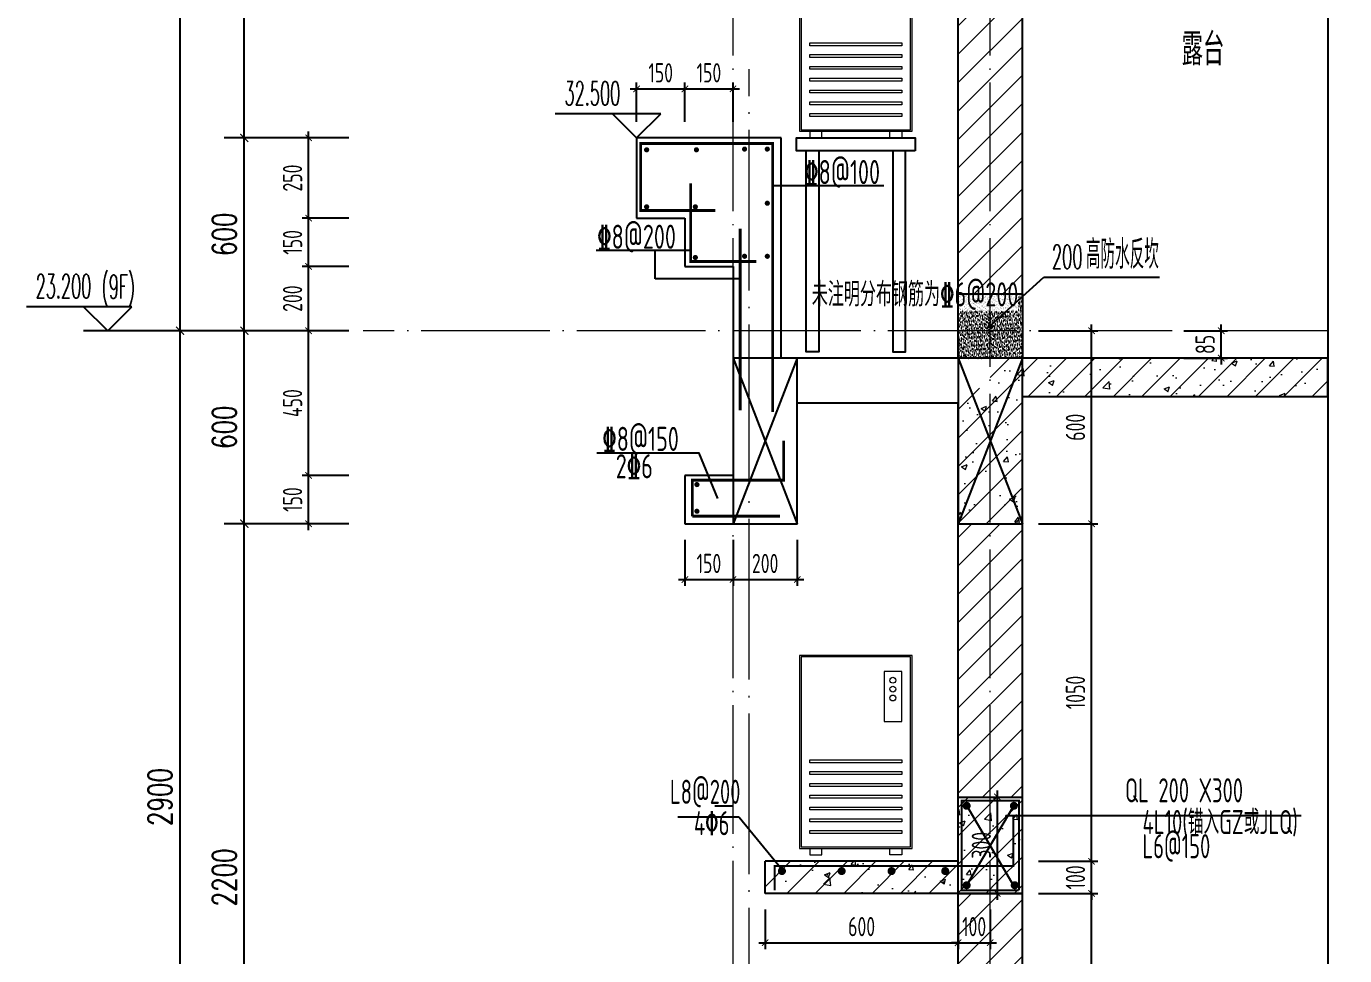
# Model space of a CAD drawing. Extents: x -1058961 to 23600, y -449123 to 2751847.
# Drawn here: x -74430 to -70329, y -20346 to -17456 of the extents above; entities that cross this region are included whole.
import ezdxf
from ezdxf.enums import TextEntityAlignment as Align

# ---------------------------------------------------------------- set-up
doc = ezdxf.new("R2010")
doc.units = 0
doc.header["$LTSCALE"] = 1000
doc.linetypes.add('DOTE', pattern=[2.42, 2, -0.2, 0.02, -0.2])
doc.linetypes.add('H3普通虚线', pattern=[4.2, 3, -1.2])
doc.layers.get('0').update_dxf_attribs({"linetype": 'CONTINUOUS'})
doc.layers.get('DEFPOINTS').update_dxf_attribs({"linetype": 'CONTINUOUS'})
for name, color, linetype in [('DIM', 2, 'CONTINUOUS'), ('DIM_ELEV', 3, 'CONTINUOUS'), ('DIM_IDEN', 67, 'CONTINUOUS'), ('DIM_SYMB', 3, 'CONTINUOUS'), ('PUB_DIM', 3, 'CONTINUOUS'), ('PUB_TEXT', 2, 'CONTINUOUS'), ('REIN', 6, 'CONTINUOUS'), ('REIND', 1, 'CONTINUOUS'), ('REINL', 1, 'CONTINUOUS'), ('S-BEAM-LINE2', 4, 'H3普通虚线'), ('S-大样-砼线', 7, 'CONTINUOUS'), ('S-引出线', 40, 'CONTINUOUS'), ('TEXT', 2, 'CONTINUOUS'), ('WALL', 5, 'CONTINUOUS'), ('空调外机', 8, 'CONTINUOUS'), ('立面-看线', 251, 'CONTINUOUS')]:
    doc.layers.add(name, color=color, linetype=linetype)
for name, color, linetype, lineweight in [('DOTE', 19, 'DOTE', 9), ('PUB_HATCH', 8, 'CONTINUOUS', 9), ('平面-空调室外机', 143, 'CONTINUOUS', 9)]:
    doc.layers.add(name, color=color, linetype=linetype, lineweight=lineweight)
doc.styles.add('_TCH_DIM', font='SIMPLEX.shx', dxfattribs={"width": 0.7, "bigfont": 'GBCBIG.shx'})
doc.styles.add('_TCH_DIM_T3', font='SIMPLEX', dxfattribs={"width": 0.705882, "bigfont": 'GBCBIG'})
doc.styles.add('DIM_FONT_T3', font='SIMPLEX', dxfattribs={"width": 0.705882, "bigfont": 'GBCBIG'})
doc.styles.add('TSSD_DIMENSION', font='Tssdeng.shx', dxfattribs={"width": 0.7, "bigfont": 'tssdchn.shx'})
doc.styles.add('TSSD_Label', font='Tssdeng.shx', dxfattribs={"width": 0.7, "bigfont": 'hztxt.shx'})
doc.styles.add('TSSD_REIN', font='tssdeng.shx', dxfattribs={"width": 0.7, "height": 300, "bigfont": 'tssdchn.shx'})
doc.dimstyles.new('_TCH_ARCH&&25', dxfattribs={"dimtxt": 74.375, "dimasz": 25, "dimexe": 62.5, "dimexo": 75, "dimgap": 25, "dimtad": 1, "dimdec": 0, "dimzin": 0, "dimdsep": 46, "dimtxsty": '_TCH_DIM_T3', "dimblk": 'ARCHTICK', "dimcen": 0.09, "dimclrt": 7, "dimazin": 0, "dimtfac": 1, "dimtdec": 0, "dimtix": 1, "dimtmove": 2, "dimatfit": 3, "dimldrblk": 'ARCHTICK', "dimfxl": 0, "dimtolj": 1, "dimtzin": 0, "dimarcsym": 0})
doc.dimstyles.new('TSSD_20_20', dxfattribs={"dimtxt": 60, "dimasz": 20, "dimexe": 20, "dimexo": 50, "dimgap": 20, "dimtad": 1, "dimdec": 0, "dimzin": 0, "dimdsep": 46, "dimtxsty": 'TSSD_DIMENSION', "dimblk": 'ARCHTICK', "dimblk1": 'ARCHTICK', "dimblk2": 'ARCHTICK', "dimcen": 0, "dimdle": 20, "dimclrt": 7, "dimadec": 0, "dimazin": 0, "dimtfac": 1, "dimtdec": 0, "dimtix": 1, "dimtmove": 2, "dimatfit": 3, "dimfxl": 0, "dimtolj": 1, "dimtzin": 0, "dimarcsym": 0})
pattern_1 = [(45, (-668291.086, 135539.91), (-44.194174, 44.194174), []), (50, (-668291.09, 135539.91), (179.315046, -15.688034), [18.75, -206.25]), (355, (-668291.09, 135539.91), (-34.687833, 188.048033), [15, -165]), (100.4514, (-668276.14, 135538.6), (144.627345, 172.359886), [15.93505, -175.28553]), (46.1842, (-668291.09, 135589.9), (266.81026, -41.37975), [28.125, -309.375]), (96.6356, (-668268.85, 135586.46), (233.66568, 243.52947), [23.90257, -262.92825]), (351.1842, (-668291.1, 135589.9), (233.66549, 243.52965), [22.5, -247.5]), (21, (-668266.09, 135577.41), (149.226763, -100.654723), [18.75, -206.25]), (326, (-668266.09, 135577.41), (60.828833, 181.28751), [15, -165]), (71.4514, (-668253.65, 135569.02), (210.055657, 80.632624), [15.93505, -175.28553]), (37.5, (-668291.086, 135539.91), (3.039964, 83.2234635), [0, -163, 0, -167.5, 0, -165.625]), (7.5, (-668291.09, 135539.91), (65.767384, 98.602928), [0, -95.5, 0, -159.25, 0, -63.125]), (327.5, (-668346.836, 135539.91), (133.455609, -5.638718), [0, -62.5, 0, -195, 0, -258.75]), (317.5, (-668371.84, 135539.91), (145.796542, 25.026246), [0, -81.25, 0, -129.5, 0, -183.75])]
pattern_2 = [(45, (-668291.086, 135584.79), (-44.1941915, 44.1941915), [])]

# ---------------------------------------------------------------- blocks, each defined once
blk = doc.blocks.new('kongtiao')
for p, q in [((-338.7, 49), (-338.7, -550.8)), ((11, 49), (-338.7, 49)), ((-334.1, 44.4), (-334.1, -546.2)), ((6.4, 44.4), (-334.1, 44.4)), ((6.4, -546.2), (6.4, 44.4)), ((11, -550.8), (11, 49)), ((-76.2, -0.5), (-76.2, -156.5)), ((-21.1, -0.5), (-76.2, -0.5)), ((-21.1, -156.5), (-21.1, -0.5)), ((-76.2, -156.5), (-21.1, -156.5)), ((-338.7, -550.8), (11, -550.8)), ((-334.1, -546.2), (6.4, -546.2)), ((-306.6, -550.8), (-306.6, -571.2)), ((-306.6, -571.2), (-269.8, -571.2)), ((-269.8, -571.2), (-269.8, -550.8)), ((-57.9, -571.2), (-57.9, -550.8)), ((-21.1, -571.2), (-57.9, -571.2)), ((-21.1, -550.8), (-21.1, -571.2))]:
    blk.add_line(p, q)
for points in [[(-306.6, -275.4), (-21.1, -275.4), (-21.1, -284.6), (-306.6, -284.6)], [(-306.6, -312.1), (-21.1, -312.1), (-21.1, -321.3), (-306.6, -321.3)], [(-306.6, -348.8), (-21.1, -348.8), (-21.1, -358), (-306.6, -358)], [(-306.6, -385.6), (-21.1, -385.6), (-21.1, -394.7), (-306.6, -394.7)], [(-306.6, -422.3), (-21.1, -422.3), (-21.1, -431.5), (-306.6, -431.5)], [(-306.6, -459), (-21.1, -459), (-21.1, -468.2), (-306.6, -468.2)], [(-306.6, -495.7), (-21.1, -495.7), (-21.1, -504.9), (-306.6, -504.9)]]:
    blk.add_lwpolyline(points, close=True)
for centre in [(-48.7, -28), (-48.7, -55.6), (-48.7, -83.1)]:
    blk.add_circle(centre, 9.18)
blk = doc.blocks.new('_ArchTick')
at = {"color": 0, "linetype": 'ByBlock', "const_width": 0.15}
blk.add_lwpolyline([(-0.5, -0.5), (0.5, 0.5)], dxfattribs=at)
blk = doc.blocks.new('*D2201')
at = {"layer": 'DEFPOINTS', "color": 0}
for p in [(-72381.9, -17650.8), (-72531.9, -17803.1), (-72381.9, -17803.1)]:
    blk.add_point(p, dxfattribs=at)
at = {"layer": 'DIM', "color": 0, "lineweight": -2}
for p, q in [((-72531.9, -17753.1), (-72531.9, -17630.8)), ((-72381.9, -17753.1), (-72381.9, -17630.8)), ((-72551.9, -17650.8), (-72361.9, -17650.8))]:
    blk.add_line(p, q, dxfattribs=at)
at = {"layer": 'DIM', "color": 0, "lineweight": -2, "xscale": 20, "yscale": 20, "zscale": 20, "rotation": 180}
blk.add_blockref('_ArchTick', (-72531.9, -17650.8), dxfattribs=at)
at = {"layer": 'DIM', "color": 0, "lineweight": -2, "xscale": 20, "yscale": 20, "zscale": 20}
blk.add_blockref('_ArchTick', (-72381.9, -17650.8), dxfattribs=at)
at = {"layer": 'DIM', "color": 7, "insert": (-72456.9, -17600.8), "char_height": 60, "attachment_point": 5, "style": 'TSSD_DIMENSION'}
blk.add_mtext('\\A1;150', dxfattribs=at)
blk = doc.blocks.new('*D2202')
at = {"layer": 'DEFPOINTS', "color": 0}
for p in [(-72231.9, -17650.8), (-72381.9, -17803.1), (-72231.9, -17803.1)]:
    blk.add_point(p, dxfattribs=at)
at = {"layer": 'DIM', "color": 0, "lineweight": -2}
for p, q in [((-72381.9, -17753.1), (-72381.9, -17630.8)), ((-72231.9, -17753.1), (-72231.9, -17630.8)), ((-72401.9, -17650.8), (-72211.9, -17650.8))]:
    blk.add_line(p, q, dxfattribs=at)
at = {"layer": 'DIM', "color": 0, "lineweight": -2, "xscale": 20, "yscale": 20, "zscale": 20, "rotation": 180}
blk.add_blockref('_ArchTick', (-72381.9, -17650.8), dxfattribs=at)
at = {"layer": 'DIM', "color": 0, "lineweight": -2, "xscale": 20, "yscale": 20, "zscale": 20}
blk.add_blockref('_ArchTick', (-72231.9, -17650.8), dxfattribs=at)
at = {"layer": 'DIM', "color": 7, "insert": (-72306.9, -17600.8), "char_height": 60, "attachment_point": 5, "style": 'TSSD_DIMENSION'}
blk.add_mtext('\\A1;150', dxfattribs=at)
blk = doc.blocks.new('*D2207')
at = {"layer": 'DEFPOINTS', "color": 0}
for p in [(-70879.2, -18403.1), (-70713.3, -18403.1), (-70879.2, -18488.1)]:
    blk.add_point(p, dxfattribs=at)
at = {"layer": 'DIM', "color": 0, "lineweight": -2}
for p, q in [((-70829.2, -18403.1), (-70693.3, -18403.1)), ((-70713.3, -18403.1), (-70713.3, -18383.1)), ((-70713.3, -18488.1), (-70713.3, -18403.1)), ((-70829.2, -18488.1), (-70693.3, -18488.1)), ((-70713.3, -18488.1), (-70713.3, -18508.1))]:
    blk.add_line(p, q, dxfattribs=at)
at = {"layer": 'DIM', "color": 0, "lineweight": -2, "xscale": 20, "yscale": 20, "zscale": 20}
for p, rotation in [((-70713.3, -18403.1), 270), ((-70713.3, -18488.1), 90)]:
    blk.add_blockref('_ArchTick', p, dxfattribs=dict(at, rotation=rotation))
at = {"layer": 'DIM', "color": 7, "insert": (-70763.3, -18445.6), "char_height": 60, "attachment_point": 5, "rotation": 90, "style": 'TSSD_DIMENSION'}
blk.add_mtext('\\A1;85', dxfattribs=at)
blk = doc.blocks.new('*D1789')
at = {"layer": 'DEFPOINTS', "color": 0}
for p in [(-71531.9, -19853.1), (-71409.6, -19853.1), (-71531.9, -20153.1)]:
    blk.add_point(p, dxfattribs=at)
at = {"layer": 'DIM', "color": 0, "lineweight": -2}
for p, q in [((-71409.6, -20173.1), (-71409.6, -19833.1)), ((-71481.9, -19853.1), (-71389.6, -19853.1)), ((-71481.9, -20153.1), (-71389.6, -20153.1))]:
    blk.add_line(p, q, dxfattribs=at)
at = {"layer": 'DIM', "color": 0, "lineweight": -2, "xscale": 20, "yscale": 20, "zscale": 20}
for p, rotation in [((-71409.6, -19853.1), 90), ((-71409.6, -20153.1), 270)]:
    blk.add_blockref('_ArchTick', p, dxfattribs=dict(at, rotation=rotation))
at = {"layer": 'DIM', "color": 7, "insert": (-71459.6, -20003.1), "char_height": 60, "attachment_point": 5, "rotation": 90, "style": 'TSSD_DIMENSION'}
blk.add_mtext('\\A1;300', dxfattribs=at)
blk = doc.blocks.new('*D1790')
at = {"layer": 'DEFPOINTS', "color": 0}
for p in [(-72131.9, -20153.1), (-71531.9, -20153.1), (-71531.9, -20306.2)]:
    blk.add_point(p, dxfattribs=at)
at = {"layer": 'DIM', "color": 0, "lineweight": -2}
for p, q in [((-72131.9, -20203.1), (-72131.9, -20326.2)), ((-71531.9, -20203.1), (-71531.9, -20326.2)), ((-72151.9, -20306.2), (-71511.9, -20306.2))]:
    blk.add_line(p, q, dxfattribs=at)
at = {"layer": 'DIM', "color": 0, "lineweight": -2, "xscale": 20, "yscale": 20, "zscale": 20, "rotation": 180}
blk.add_blockref('_ArchTick', (-72131.9, -20306.2), dxfattribs=at)
at = {"layer": 'DIM', "color": 0, "lineweight": -2, "xscale": 20, "yscale": 20, "zscale": 20}
blk.add_blockref('_ArchTick', (-71531.9, -20306.2), dxfattribs=at)
at = {"layer": 'DIM', "color": 7, "insert": (-71831.9, -20256.2), "char_height": 60, "attachment_point": 5, "style": 'TSSD_DIMENSION'}
blk.add_mtext('\\A1;600', dxfattribs=at)
blk = doc.blocks.new('*D1791')
at = {"layer": 'DEFPOINTS', "color": 0}
for p in [(-71531.9, -20153.1), (-71431.9, -20153.1), (-71431.9, -20306.2)]:
    blk.add_point(p, dxfattribs=at)
at = {"layer": 'DIM', "color": 0, "lineweight": -2}
for p, q in [((-71531.9, -20203.1), (-71531.9, -20326.2)), ((-71431.9, -20203.1), (-71431.9, -20326.2)), ((-71531.9, -20306.2), (-71551.9, -20306.2)), ((-71531.9, -20306.2), (-71431.9, -20306.2)), ((-71431.9, -20306.2), (-71411.9, -20306.2))]:
    blk.add_line(p, q, dxfattribs=at)
at = {"layer": 'DIM', "color": 0, "lineweight": -2, "xscale": 20, "yscale": 20, "zscale": 20}
blk.add_blockref('_ArchTick', (-71531.9, -20306.2), dxfattribs=at)
at = {"layer": 'DIM', "color": 0, "lineweight": -2, "xscale": 20, "yscale": 20, "zscale": 20, "rotation": 180}
blk.add_blockref('_ArchTick', (-71431.9, -20306.2), dxfattribs=at)
at = {"layer": 'DIM', "color": 7, "insert": (-71481.9, -20256.2), "char_height": 60, "attachment_point": 5, "style": 'TSSD_DIMENSION'}
blk.add_mtext('\\A1;100', dxfattribs=at)
blk = doc.blocks.new('*D1792')
at = {"layer": 'DEFPOINTS', "color": 0}
for p in [(-71331.9, -18403.1), (-71116.7, -18403.1), (-71331.9, -19003.1)]:
    blk.add_point(p, dxfattribs=at)
at = {"layer": 'DIM', "color": 0, "lineweight": -2}
for p, q in [((-71281.9, -18403.1), (-71096.7, -18403.1)), ((-71116.7, -19023.1), (-71116.7, -18383.1)), ((-71281.9, -19003.1), (-71096.7, -19003.1))]:
    blk.add_line(p, q, dxfattribs=at)
at = {"layer": 'DIM', "color": 0, "lineweight": -2, "xscale": 20, "yscale": 20, "zscale": 20}
for p, rotation in [((-71116.7, -18403.1), 90), ((-71116.7, -19003.1), 270)]:
    blk.add_blockref('_ArchTick', p, dxfattribs=dict(at, rotation=rotation))
at = {"layer": 'DIM', "color": 7, "insert": (-71166.7, -18703.1), "char_height": 60, "attachment_point": 5, "rotation": 90, "style": 'TSSD_DIMENSION'}
blk.add_mtext('\\A1;600', dxfattribs=at)
blk = doc.blocks.new('*D1793')
at = {"layer": 'DEFPOINTS', "color": 0}
for p in [(-71331.9, -19003.1), (-71116.7, -19003.1), (-71331.9, -20053.1)]:
    blk.add_point(p, dxfattribs=at)
at = {"layer": 'DIM', "color": 0, "lineweight": -2}
for p, q in [((-71116.7, -20073.1), (-71116.7, -18983.1)), ((-71281.9, -19003.1), (-71096.7, -19003.1)), ((-71281.9, -20053.1), (-71096.7, -20053.1))]:
    blk.add_line(p, q, dxfattribs=at)
at = {"layer": 'DIM', "color": 0, "lineweight": -2, "xscale": 20, "yscale": 20, "zscale": 20}
for p, rotation in [((-71116.7, -19003.1), 90), ((-71116.7, -20053.1), 270)]:
    blk.add_blockref('_ArchTick', p, dxfattribs=dict(at, rotation=rotation))
at = {"layer": 'DIM', "color": 7, "insert": (-71166.7, -19528.1), "char_height": 60, "attachment_point": 5, "rotation": 90, "style": 'TSSD_DIMENSION'}
blk.add_mtext('\\A1;1050', dxfattribs=at)
blk = doc.blocks.new('*D1794')
at = {"layer": 'DEFPOINTS', "color": 0}
for p in [(-71331.9, -20053.1), (-71116.7, -20053.1), (-71331.9, -20153.1)]:
    blk.add_point(p, dxfattribs=at)
at = {"layer": 'DIM', "color": 0, "lineweight": -2}
for p, q in [((-71116.7, -20053.1), (-71116.7, -20033.1)), ((-71281.9, -20053.1), (-71096.7, -20053.1)), ((-71116.7, -20153.1), (-71116.7, -20053.1)), ((-71281.9, -20153.1), (-71096.7, -20153.1)), ((-71116.7, -20153.1), (-71116.7, -20173.1))]:
    blk.add_line(p, q, dxfattribs=at)
at = {"layer": 'DIM', "color": 0, "lineweight": -2, "xscale": 20, "yscale": 20, "zscale": 20}
for p, rotation in [((-71116.7, -20053.1), 270), ((-71116.7, -20153.1), 90)]:
    blk.add_blockref('_ArchTick', p, dxfattribs=dict(at, rotation=rotation))
at = {"layer": 'DIM', "color": 7, "insert": (-71166.7, -20103.1), "char_height": 60, "attachment_point": 5, "rotation": 90, "style": 'TSSD_DIMENSION'}
blk.add_mtext('\\A1;100', dxfattribs=at)
blk = doc.blocks.new('*D1795')
at = {"layer": 'DEFPOINTS', "color": 0}
for p in [(-71331.9, -20153.1), (-71116.7, -20153.1), (-71331.9, -21203.1)]:
    blk.add_point(p, dxfattribs=at)
at = {"layer": 'DIM', "color": 0, "lineweight": -2}
for p, q in [((-71116.7, -21223.1), (-71116.7, -20133.1)), ((-71281.9, -20153.1), (-71096.7, -20153.1)), ((-71281.9, -21203.1), (-71096.7, -21203.1))]:
    blk.add_line(p, q, dxfattribs=at)
at = {"layer": 'DIM', "color": 0, "lineweight": -2, "xscale": 20, "yscale": 20, "zscale": 20}
for p, rotation in [((-71116.7, -20153.1), 90), ((-71116.7, -21203.1), 270)]:
    blk.add_blockref('_ArchTick', p, dxfattribs=dict(at, rotation=rotation))
at = {"layer": 'DIM', "color": 7, "insert": (-71166.7, -20678.1), "char_height": 60, "attachment_point": 5, "rotation": 90, "style": 'TSSD_DIMENSION'}
blk.add_mtext('\\A1;1050', dxfattribs=at)
blk = doc.blocks.new('*D1811')
at = {"layer": 'DEFPOINTS', "color": 0}
for p in [(-72381.9, -19003.1), (-72231.9, -19003.1), (-72231.9, -19176.8)]:
    blk.add_point(p, dxfattribs=at)
at = {"layer": 'DIM', "color": 0, "lineweight": -2}
for p, q in [((-72381.9, -19053.1), (-72381.9, -19196.8)), ((-72231.9, -19053.1), (-72231.9, -19196.8)), ((-72401.9, -19176.8), (-72211.9, -19176.8))]:
    blk.add_line(p, q, dxfattribs=at)
at = {"layer": 'DIM', "color": 0, "lineweight": -2, "xscale": 20, "yscale": 20, "zscale": 20, "rotation": 180}
blk.add_blockref('_ArchTick', (-72381.9, -19176.8), dxfattribs=at)
at = {"layer": 'DIM', "color": 0, "lineweight": -2, "xscale": 20, "yscale": 20, "zscale": 20}
blk.add_blockref('_ArchTick', (-72231.9, -19176.8), dxfattribs=at)
at = {"layer": 'DIM', "color": 7, "insert": (-72306.9, -19126.8), "char_height": 60, "attachment_point": 5, "style": 'TSSD_DIMENSION'}
blk.add_mtext('\\A1;150', dxfattribs=at)
blk = doc.blocks.new('*D1812')
at = {"layer": 'DEFPOINTS', "color": 0}
for p in [(-72231.9, -19003.1), (-72031.9, -19003.1), (-72031.9, -19176.8)]:
    blk.add_point(p, dxfattribs=at)
at = {"layer": 'DIM', "color": 0, "lineweight": -2}
for p, q in [((-72231.9, -19053.1), (-72231.9, -19196.8)), ((-72031.9, -19053.1), (-72031.9, -19196.8)), ((-72251.9, -19176.8), (-72011.9, -19176.8))]:
    blk.add_line(p, q, dxfattribs=at)
at = {"layer": 'DIM', "color": 0, "lineweight": -2, "xscale": 20, "yscale": 20, "zscale": 20, "rotation": 180}
blk.add_blockref('_ArchTick', (-72231.9, -19176.8), dxfattribs=at)
at = {"layer": 'DIM', "color": 0, "lineweight": -2, "xscale": 20, "yscale": 20, "zscale": 20}
blk.add_blockref('_ArchTick', (-72031.9, -19176.8), dxfattribs=at)
at = {"layer": 'DIM', "color": 7, "insert": (-72131.9, -19126.8), "char_height": 60, "attachment_point": 5, "style": 'TSSD_DIMENSION'}
blk.add_mtext('\\A1;200', dxfattribs=at)
blk = doc.blocks.new('*D1814')
at = {"layer": 'DEFPOINTS', "color": 0}
for p in [(-73552.1, -17803.1), (-73377.5, -17803.1), (-73377.5, -18053.1)]:
    blk.add_point(p, dxfattribs=at)
at = {"layer": 'DIM', "color": 0, "lineweight": -2}
for p, q in [((-73552.1, -18073.1), (-73552.1, -17783.1)), ((-73427.5, -17803.1), (-73572.1, -17803.1)), ((-73427.5, -18053.1), (-73572.1, -18053.1))]:
    blk.add_line(p, q, dxfattribs=at)
at = {"layer": 'DIM', "color": 0, "lineweight": -2, "xscale": 20, "yscale": 20, "zscale": 20}
for p, rotation in [((-73552.1, -17803.1), 90), ((-73552.1, -18053.1), 270)]:
    blk.add_blockref('_ArchTick', p, dxfattribs=dict(at, rotation=rotation))
at = {"layer": 'DIM', "color": 7, "insert": (-73602.1, -17928.1), "char_height": 60, "attachment_point": 5, "rotation": 90, "style": 'TSSD_DIMENSION'}
blk.add_mtext('\\A1;250', dxfattribs=at)
blk = doc.blocks.new('*D1815')
at = {"layer": 'DEFPOINTS', "color": 0}
for p in [(-73552.1, -18053.1), (-73377.5, -18053.1), (-73377.5, -18203.1)]:
    blk.add_point(p, dxfattribs=at)
at = {"layer": 'DIM', "color": 0, "lineweight": -2}
for p, q in [((-73552.1, -18223.1), (-73552.1, -18033.1)), ((-73427.5, -18053.1), (-73572.1, -18053.1)), ((-73427.5, -18203.1), (-73572.1, -18203.1))]:
    blk.add_line(p, q, dxfattribs=at)
at = {"layer": 'DIM', "color": 0, "lineweight": -2, "xscale": 20, "yscale": 20, "zscale": 20}
for p, rotation in [((-73552.1, -18053.1), 90), ((-73552.1, -18203.1), 270)]:
    blk.add_blockref('_ArchTick', p, dxfattribs=dict(at, rotation=rotation))
at = {"layer": 'DIM', "color": 7, "insert": (-73602.1, -18128.1), "char_height": 60, "attachment_point": 5, "rotation": 90, "style": 'TSSD_DIMENSION'}
blk.add_mtext('\\A1;150', dxfattribs=at)
blk = doc.blocks.new('*D1816')
at = {"layer": 'DEFPOINTS', "color": 0}
for p in [(-73552.1, -18203.1), (-73377.5, -18203.1), (-73377.5, -18403.1)]:
    blk.add_point(p, dxfattribs=at)
at = {"layer": 'DIM', "color": 0, "lineweight": -2}
for p, q in [((-73427.5, -18203.1), (-73572.1, -18203.1)), ((-73552.1, -18423.1), (-73552.1, -18183.1)), ((-73427.5, -18403.1), (-73572.1, -18403.1))]:
    blk.add_line(p, q, dxfattribs=at)
at = {"layer": 'DIM', "color": 0, "lineweight": -2, "xscale": 20, "yscale": 20, "zscale": 20}
for p, rotation in [((-73552.1, -18203.1), 90), ((-73552.1, -18403.1), 270)]:
    blk.add_blockref('_ArchTick', p, dxfattribs=dict(at, rotation=rotation))
at = {"layer": 'DIM', "color": 7, "insert": (-73602.1, -18303.1), "char_height": 60, "attachment_point": 5, "rotation": 90, "style": 'TSSD_DIMENSION'}
blk.add_mtext('\\A1;200', dxfattribs=at)
blk = doc.blocks.new('*D1817')
at = {"layer": 'DEFPOINTS', "color": 0}
for p in [(-73552.1, -18403.1), (-73377.5, -18403.1), (-73377.5, -18853.1)]:
    blk.add_point(p, dxfattribs=at)
at = {"layer": 'DIM', "color": 0, "lineweight": -2}
for p, q in [((-73427.5, -18403.1), (-73572.1, -18403.1)), ((-73552.1, -18873.1), (-73552.1, -18383.1)), ((-73427.5, -18853.1), (-73572.1, -18853.1))]:
    blk.add_line(p, q, dxfattribs=at)
at = {"layer": 'DIM', "color": 0, "lineweight": -2, "xscale": 20, "yscale": 20, "zscale": 20}
for p, rotation in [((-73552.1, -18403.1), 90), ((-73552.1, -18853.1), 270)]:
    blk.add_blockref('_ArchTick', p, dxfattribs=dict(at, rotation=rotation))
at = {"layer": 'DIM', "color": 7, "insert": (-73602.1, -18628.1), "char_height": 60, "attachment_point": 5, "rotation": 90, "style": 'TSSD_DIMENSION'}
blk.add_mtext('\\A1;450', dxfattribs=at)
blk = doc.blocks.new('*D1818')
at = {"layer": 'DEFPOINTS', "color": 0}
for p in [(-73552.1, -18853.1), (-73377.5, -18853.1), (-73377.5, -19003.1)]:
    blk.add_point(p, dxfattribs=at)
at = {"layer": 'DIM', "color": 0, "lineweight": -2}
for p, q in [((-73427.5, -18853.1), (-73572.1, -18853.1)), ((-73552.1, -19023.1), (-73552.1, -18833.1)), ((-73427.5, -19003.1), (-73572.1, -19003.1))]:
    blk.add_line(p, q, dxfattribs=at)
at = {"layer": 'DIM', "color": 0, "lineweight": -2, "xscale": 20, "yscale": 20, "zscale": 20}
for p, rotation in [((-73552.1, -18853.1), 90), ((-73552.1, -19003.1), 270)]:
    blk.add_blockref('_ArchTick', p, dxfattribs=dict(at, rotation=rotation))
at = {"layer": 'DIM', "color": 7, "insert": (-73602.1, -18928.1), "char_height": 60, "attachment_point": 5, "rotation": 90, "style": 'TSSD_DIMENSION'}
blk.add_mtext('\\A1;150', dxfattribs=at)
blk = doc.blocks.new('*D1833')
at = {"layer": 'DEFPOINTS', "color": 0}
for p in [(-73752.1, -19003.1), (-73452.1, -19003.1), (-73452.1, -21203.1)]:
    blk.add_point(p, dxfattribs=at)
at = {"layer": 'PUB_DIM', "color": 0, "lineweight": -2}
for p, q in [((-73527.1, -19003.1), (-73814.6, -19003.1)), ((-73752.1, -21203.1), (-73752.1, -19003.1)), ((-73527.1, -21203.1), (-73814.6, -21203.1))]:
    blk.add_line(p, q, dxfattribs=at)
at = {"layer": 'PUB_DIM', "color": 0, "lineweight": -2, "xscale": 25, "yscale": 25, "zscale": 25}
for p, rotation in [((-73752.1, -19003.1), 90), ((-73752.1, -21203.1), 270)]:
    blk.add_blockref('_ArchTick', p, dxfattribs=dict(at, rotation=rotation))
at = {"layer": 'PUB_DIM', "color": 7, "insert": (-73814.3, -20103.1), "char_height": 74.38, "attachment_point": 5, "rotation": 90, "style": '_TCH_DIM_T3'}
blk.add_mtext('\\A1;2200', dxfattribs=at)
blk = doc.blocks.new('*D1834')
at = {"layer": 'DEFPOINTS', "color": 0}
for p in [(-73752.1, -18403.1), (-73452.1, -18403.1), (-73452.1, -19003.1)]:
    blk.add_point(p, dxfattribs=at)
at = {"layer": 'PUB_DIM', "color": 0, "lineweight": -2}
for p, q in [((-73527.1, -18403.1), (-73814.6, -18403.1)), ((-73752.1, -19003.1), (-73752.1, -18403.1)), ((-73527.1, -19003.1), (-73814.6, -19003.1))]:
    blk.add_line(p, q, dxfattribs=at)
at = {"layer": 'PUB_DIM', "color": 0, "lineweight": -2, "xscale": 25, "yscale": 25, "zscale": 25}
for p, rotation in [((-73752.1, -18403.1), 90), ((-73752.1, -19003.1), 270)]:
    blk.add_blockref('_ArchTick', p, dxfattribs=dict(at, rotation=rotation))
at = {"layer": 'PUB_DIM', "color": 7, "insert": (-73814.3, -18703.1), "char_height": 74.38, "attachment_point": 5, "rotation": 90, "style": '_TCH_DIM_T3'}
blk.add_mtext('\\A1;600', dxfattribs=at)
blk = doc.blocks.new('*D1835')
at = {"layer": 'DEFPOINTS', "color": 0}
for p in [(-73752.1, -17803.1), (-73452.1, -17803.1), (-73452.1, -18403.1)]:
    blk.add_point(p, dxfattribs=at)
at = {"layer": 'PUB_DIM', "color": 0, "lineweight": -2}
for p, q in [((-73527.1, -17803.1), (-73814.6, -17803.1)), ((-73752.1, -18403.1), (-73752.1, -17803.1)), ((-73527.1, -18403.1), (-73814.6, -18403.1))]:
    blk.add_line(p, q, dxfattribs=at)
at = {"layer": 'PUB_DIM', "color": 0, "lineweight": -2, "xscale": 25, "yscale": 25, "zscale": 25}
for p, rotation in [((-73752.1, -17803.1), 90), ((-73752.1, -18403.1), 270)]:
    blk.add_blockref('_ArchTick', p, dxfattribs=dict(at, rotation=rotation))
at = {"layer": 'PUB_DIM', "color": 7, "insert": (-73814.3, -18103.1), "char_height": 74.38, "attachment_point": 5, "rotation": 90, "style": '_TCH_DIM_T3'}
blk.add_mtext('\\A1;600', dxfattribs=at)
blk = doc.blocks.new('*D1836')
at = {"layer": 'DEFPOINTS', "color": 0}
for p in [(-73752.1, -16103.1), (-73452.1, -16103.1), (-73452.1, -17803.1)]:
    blk.add_point(p, dxfattribs=at)
at = {"layer": 'PUB_DIM', "color": 0, "lineweight": -2}
for p, q in [((-73527.1, -16103.1), (-73814.6, -16103.1)), ((-73752.1, -17803.1), (-73752.1, -16103.1)), ((-73527.1, -17803.1), (-73814.6, -17803.1))]:
    blk.add_line(p, q, dxfattribs=at)
at = {"layer": 'PUB_DIM', "color": 0, "lineweight": -2, "xscale": 25, "yscale": 25, "zscale": 25}
for p, rotation in [((-73752.1, -16103.1), 90), ((-73752.1, -17803.1), 270)]:
    blk.add_blockref('_ArchTick', p, dxfattribs=dict(at, rotation=rotation))
at = {"layer": 'PUB_DIM', "color": 7, "insert": (-73814.3, -16953.1), "char_height": 74.38, "attachment_point": 5, "rotation": 90, "style": '_TCH_DIM_T3'}
blk.add_mtext('\\A1;1700', dxfattribs=at)
blk = doc.blocks.new('*D1609')
at = {"layer": 'DEFPOINTS', "color": 0}
for p in [(-73952.1, -18403.1), (-73452.1, -18403.1), (-73452.1, -21303.1)]:
    blk.add_point(p, dxfattribs=at)
at = {"layer": 'PUB_DIM', "color": 0, "lineweight": -2}
for p, q in [((-73527.1, -18403.1), (-74014.6, -18403.1)), ((-73952.1, -21303.1), (-73952.1, -18403.1)), ((-73527.1, -21303.1), (-74014.6, -21303.1))]:
    blk.add_line(p, q, dxfattribs=at)
at = {"layer": 'PUB_DIM', "color": 0, "lineweight": -2, "xscale": 25, "yscale": 25, "zscale": 25}
for p, rotation in [((-73952.1, -18403.1), 90), ((-73952.1, -21303.1), 270)]:
    blk.add_blockref('_ArchTick', p, dxfattribs=dict(at, rotation=rotation))
at = {"layer": 'PUB_DIM', "color": 7, "insert": (-74014.3, -19853.1), "char_height": 74.38, "attachment_point": 5, "rotation": 90, "style": '_TCH_DIM_T3'}
blk.add_mtext('\\A1;2900', dxfattribs=at)
blk = doc.blocks.new('*D1610')
at = {"layer": 'DEFPOINTS', "color": 0}
for p in [(-73952.1, -15503.1), (-73452.1, -15503.1), (-73452.1, -18403.1)]:
    blk.add_point(p, dxfattribs=at)
at = {"layer": 'PUB_DIM', "color": 0, "lineweight": -2}
for p, q in [((-73527.1, -15503.1), (-74014.6, -15503.1)), ((-73952.1, -18403.1), (-73952.1, -15503.1)), ((-73527.1, -18403.1), (-74014.6, -18403.1))]:
    blk.add_line(p, q, dxfattribs=at)
at = {"layer": 'PUB_DIM', "color": 0, "lineweight": -2, "xscale": 25, "yscale": 25, "zscale": 25}
for p, rotation in [((-73952.1, -15503.1), 90), ((-73952.1, -18403.1), 270)]:
    blk.add_blockref('_ArchTick', p, dxfattribs=dict(at, rotation=rotation))
at = {"layer": 'PUB_DIM', "color": 7, "insert": (-74014.3, -16953.1), "char_height": 74.38, "attachment_point": 5, "rotation": 90, "style": '_TCH_DIM_T3'}
blk.add_mtext('\\A1;2900', dxfattribs=at)
blk = doc.blocks.new('20210809.02274857')
at = {"layer": 'REIN', "const_width": 9}
for points in [[(87525.4, 67531.6), (87293.1, 67531.6), (87293.1, 67739.9), (87703.5, 67739.9), (87703.5, 66904.9)], [(87448.4, 67616), (87448.4, 67373.2), (87652.9, 67373.2)], [(87602.4, 66910.5), (87602.4, 67475.3)], [(87453.8, 66580.9), (87453.8, 66692.7), (87737.7, 66692.7), (87737.7, 66815.7)], [(87453.8, 66580.9), (87726.3, 66580.9)]]:
    blk.add_lwpolyline(points, dxfattribs=at)
at = {"layer": 'REIN', "const_width": 8}
for points in [[(87307.5, 67720.3, 1), (87315.5, 67720.3, 1)], [(87462.4, 67720.3, 1), (87470.4, 67720.3, 1)], [(87612.2, 67722.6, 1), (87620.2, 67722.6, 1)], [(87682.9, 67722.6, 1), (87690.9, 67722.6, 1)], [(87307.5, 67542.9, 1), (87315.5, 67542.9, 1)], [(87459, 67542.9, 1), (87467, 67542.9, 1)], [(87682.9, 67554.1, 1), (87690.9, 67554.1, 1)], [(87459, 67385.4, 1), (87467, 67385.4, 1)], [(87612.2, 67389.2, 1), (87620.2, 67389.2, 1)], [(87682.9, 67389.2, 1), (87690.9, 67389.2, 1)], [(87464, 66679.1, 1), (87472, 66679.1, 1)], [(87464, 66596.2, 1), (87472, 66596.2, 1)]]:
    blk.add_lwpolyline(points, format="xyb", close=True, dxfattribs=at)
at = {"layer": 'S-引出线'}
for p, q in [((87703.5, 67609.5), (88049.7, 67609.5)), ((87154.5, 67408.2), (87448.4, 67408.2)), ((87338.1, 67319.1), (87338.1, 67408.2)), ((87602.4, 67319.1), (87338.1, 67319.1))]:
    blk.add_line(p, q, dxfattribs=at)
blk.add_lwpolyline([(87533, 66635.5), (87475, 66777), (87156.6, 66777)], dxfattribs=at)
at = {"layer": 'TEXT', "style": 'TSSD_REIN', "width": 0.7}
for s, p in [('%%1328@100', (87801.6, 67613.6)), ('%%1328@200', (87157.6, 67412.4)), ('未注明分布钢筋为%%1326@200', (87825.3, 67233.3)), ('%%1328@150', (87173.6, 66783.8)), ('2%%1326', (87215.4, 66698.6))]:
    blk.add_text(s, height=75, rotation=0, dxfattribs=at).set_placement(p)
blk = doc.blocks.new('20210809.03133446')
at = {"layer": 'S-大样-砼线'}
for p, q in [((87154.5, 67095.9), (87354.5, 66580.9)), ((87354.5, 67095.9), (87154.5, 66580.9))]:
    blk.add_line(p, q, dxfattribs=at)
blk.add_lwpolyline([(87354.5, 67095.9), (87154.5, 67095.9), (87154.5, 66580.9), (87354.5, 66580.9)], close=True, dxfattribs=at)
blk = doc.blocks.new('QL-3')
at = {"layer": 'REIND', "const_width": 12.5}
for points in [[(312893.5, 71264.4, 1), (312881, 71264.4, 1)], [(313040.3, 71264.4, 1), (313027.8, 71264.4, 1)], [(312893.5, 71017.4, 1), (312881, 71017.4, 1)], [(313043, 71017.4, 1), (313030.5, 71017.4, 1)]]:
    blk.add_lwpolyline(points, format="xyb", close=True, dxfattribs=at)
at = {"layer": 'REINL', "const_width": 6.25}
blk.add_lwpolyline([(313049.7, 71001.6), (313049.7, 71280), (312871.7, 71280), (312871.7, 71001.8), (313049.3, 71001.8)], dxfattribs=at)
at = {"layer": 'S-BEAM-LINE2'}
for p, q in [((312887.3, 71017.4), (313034, 71264.4)), ((312887.3, 71264.4), (313034, 71014.1))]:
    blk.add_line(p, q, dxfattribs=at)
blk.add_lwpolyline([(312860.5, 71291.8), (313060.4, 71291.8), (313060.4, 70991.8), (312860.5, 70991.8)], close=True, dxfattribs=at)
at = {"layer": 'TEXT'}
blk.add_line((313009.3, 71233.9), (313928.2, 71233.9), dxfattribs=at)
at = {"layer": 'TEXT', "style": 'TSSD_Label', "width": 0.65}
for s, p in [('QL 200 X300', (313747.1, 71252.6)), ('4L10(锚入GZ或JLQ)', (313917.4, 71153.8)), ('L6@150', (313645.1, 71078.8))]:
    blk.add_text(s, height=75, dxfattribs=at).set_placement(p, align=Align.BOTTOM_RIGHT)
blk = doc.blocks.new('BW-27856318', base_point=(594987.6, -571981, 0))
at = {"layer": 'REIND', "const_width": 12.5}
for points in [[(595320.6, -571921.5, 1), (595308.1, -571921.5, 1)], [(595506.4, -571921.5, 1), (595493.9, -571921.5, 1)], [(595661.6, -571921.5, 1), (595649.1, -571921.5, 1)], [(595828.6, -571921.5, 1), (595816.1, -571921.5, 1)]]:
    blk.add_lwpolyline(points, format="xyb", close=True, dxfattribs=at)
at = {"layer": 'REINL', "const_width": 6.25}
blk.add_lwpolyline([(595292.1, -571981), (595292.1, -571905.9), (596033.8, -571905.9), (596033.8, -571750.9)], dxfattribs=at)
at = {"layer": 'TEXT', "extrusion": (1.22465e-16, 0, -1)}
blk.add_line((595181.1, -571753.7), (594991, -571753.7), dxfattribs=at)
at = {"layer": 'TEXT'}
blk.add_line((595181.1, -571753.7), (595314.3, -571915.2), dxfattribs=at)
at = {"layer": 'TEXT', "style": 'TSSD_Label', "width": 0.65}
for s, p in [('L8@200', (595185.3, -571735)), ('4%%1306', (595151.2, -571832.5))]:
    blk.add_text(s, height=75, dxfattribs=at).set_placement(p, align=Align.BOTTOM_RIGHT)

msp = doc.modelspace()

# ---------------------------------------------------------------- hatches: boundary and pattern name
at = {"layer": 'PUB_HATCH'}
h = msp.add_hatch(dxfattribs=at)
h.set_pattern_fill('普通砖', color=256, scale=25, style=0)
h.set_pattern_definition(pattern_2)
h.paths.add_polyline_path([(-71331.89, -18288.12), (-71331.89, -16103.12), (-71531.89, -16103.12), (-71531.89, -18288.12)])
h = msp.add_hatch(dxfattribs=at)
h.set_pattern_fill('钢筋混凝土', color=256, scale=25, style=0)
h.set_pattern_definition(pattern_1)
h.paths.add_polyline_path([(-70381.89, -18488.12), (-71431.89, -18488.12), (-71431.89, -18568.12), (-71331.89, -18608.12), (-70381.89, -18608.12)])
h = msp.add_hatch(dxfattribs=at)
h.set_pattern_fill('钢筋混凝土', color=256, scale=25, style=0)
h.set_pattern_definition(pattern_1)
h.paths.add_polyline_path([(-71331.89, -19003.12), (-71331.89, -18608.12), (-71431.89, -18568.12), (-71531.89, -18608.12), (-71531.89, -19003.12)])
h = msp.add_hatch(dxfattribs=at)
h.set_pattern_fill('普通砖', color=256, scale=25, style=0)
h.set_pattern_definition(pattern_2)
h.paths.add_polyline_path([(-71531.89, -19853.12), (-71331.89, -19853.12), (-71331.89, -19003.12), (-71531.89, -19003.12)])
h = msp.add_hatch(dxfattribs=at)
h.set_pattern_fill('钢筋混凝土', color=256, scale=25, style=0)
h.set_pattern_definition(pattern_1)
h.paths.add_polyline_path([(-71531.89, -20053.12), (-71331.89, -20153.12), (-71331.89, -19853.12), (-71531.89, -19853.12)])
h = msp.add_hatch(dxfattribs=at)
h.set_pattern_fill('钢筋混凝土', color=256, scale=25, style=0)
h.set_pattern_definition(pattern_1)
h.paths.add_polyline_path([(-71331.89, -20153.12), (-71531.89, -20053.12), (-72131.89, -20053.12), (-72131.89, -20153.12)])
h = msp.add_hatch(dxfattribs=at)
h.set_pattern_fill('普通砖', color=256, scale=25, style=0)
h.set_pattern_definition(pattern_2)
h.paths.add_polyline_path([(-71331.89, -21188.12), (-71331.89, -20153.12), (-71531.89, -20153.12), (-71531.89, -21188.12)])
at = {"layer": '立面-看线'}
h = msp.add_hatch(dxfattribs=at)
h.set_pattern_fill('碎沙', color=256, scale=4)
h.set_pattern_definition([(37.5, (-872585.129, -403850.074), (-0.32000626, 9.78826475), [0, -7.7216, 0, -8.636, 0, -8.255]), (7.5, (-872585.129, -403850.074), (8.99046566, 14.33650201), [0, -4.1656, 0, -6.9596, 0, -2.667]), (327.5, (-872591.3775, -403850.074), (15.819847405, 0.02874369), [0, -2.54, 0, -9.144, 0, -11.938]), (317.5, (-872591.377, -403850.074), (15.27112905, 4.45858647), [0, -1.27, 0, -5.9944, 0, -6.858])])
h.paths.add_polyline_path([(-71531.89, -18488.12), (-71331.89, -18488.12), (-71331.89, -18288.12), (-71531.89, -18288.12)])

# ---------------------------------------------------------------- linework, layer by layer
at = {"layer": 'DIM_ELEV'}
for p, q in [((-72456.89, -17728.12), (-72784.89, -17728.12)), ((-72531.89, -17803.12), (-72606.89, -17728.12)), ((-72531.89, -17803.12), (-72456.89, -17728.12)), ((-74102.08, -18328.12), (-74430.08, -18328.12)), ((-74177.08, -18403.12), (-74252.08, -18328.12)), ((-74177.08, -18403.12), (-74102.08, -18328.12)), ((-73752.08, -18403.12), (-74252.08, -18403.12))]:
    msp.add_line(p, q, dxfattribs=at)
at = {"layer": 'DIM_IDEN'}
for p, q in [((-71431.89, -18388.12), (-71265.08, -18236.6)), ((-71265.08, -18236.6), (-70904.9, -18236.6)), ((-72231.89, -19881.82), (-72288.5, -19881.82))]:
    msp.add_line(p, q, dxfattribs=at)
at = {"layer": 'DIM_IDEN', "const_width": 8.33}
msp.add_lwpolyline([(-71434.97, -18390.92, 1), (-71428.8, -18385.32, 1)], format="xyb", close=True, dxfattribs=at)
at = {"layer": 'DIM_SYMB'}
msp.add_lwpolyline([(-70381.89, -14983.12), (-70381.89, -24615), (-70329.39, -24634.11), (-70434.39, -24652.62), (-70381.89, -24671.25), (-70381.89, -34303.12)], dxfattribs=at)
at = {"layer": 'DOTE', "color": 1, "linetype": 'DOTE', "ltscale": 0.2}
for p, q in [((-72231.89, -34003.12), (-72231.89, -14403.12)), ((-71431.89, -34003.12), (-71431.89, -14403.12)), ((-70381.89, -18403.12), (-73382.08, -18403.12))]:
    msp.add_line(p, q, dxfattribs=at)
at = {"layer": 'DOTE', "ltscale": 0.25}
msp.add_line((-72181.89, -33403.12), (-72181.89, -17589.4), dxfattribs=at)
at = {"layer": 'WALL'}
for p, q in [((-71531.89, -18288.12), (-71531.89, -16103.12)), ((-71331.89, -18288.12), (-71331.89, -16103.12)), ((-72081.89, -17803.12), (-72531.89, -17803.12)), ((-72531.89, -17803.12), (-72531.89, -18053.12)), ((-72081.89, -18488.12), (-72081.89, -17803.12)), ((-72531.89, -18053.12), (-72381.89, -18053.12)), ((-72381.89, -18053.12), (-72381.89, -18203.12)), ((-72381.89, -18203.12), (-72231.89, -18203.12)), ((-72231.89, -18203.12), (-72231.89, -18853.12)), ((-71531.89, -18288.12), (-71331.89, -18288.12)), ((-72031.89, -18488.12), (-72131.89, -18488.12)), ((-71431.89, -18488.12), (-72031.89, -18488.12)), ((-70381.89, -18488.12), (-71431.89, -18488.12)), ((-70381.89, -18608.12), (-70381.89, -18488.12)), ((-70381.89, -18608.12), (-71331.89, -18608.12)), ((-71331.89, -19003.12), (-71331.89, -18608.12)), ((-71531.89, -18628.12), (-72031.89, -18628.12)), ((-72031.89, -19003.12), (-72031.89, -18628.12)), ((-71531.89, -19003.12), (-71531.89, -18628.12)), ((-72231.89, -18853.12), (-72381.89, -18853.12)), ((-72381.89, -18853.12), (-72381.89, -19003.12)), ((-72381.89, -19003.12), (-72031.89, -19003.12)), ((-71531.89, -19853.12), (-71531.89, -19003.12)), ((-71531.89, -19003.12), (-71331.89, -19003.12)), ((-71331.89, -19853.12), (-71331.89, -19003.12)), ((-71531.89, -20053.12), (-71531.89, -19853.12)), ((-71531.89, -19853.12), (-71331.89, -19853.12)), ((-71331.89, -20153.12), (-71331.89, -19853.12)), ((-71531.89, -20053.12), (-72131.89, -20053.12)), ((-72131.89, -20153.12), (-72131.89, -20053.12)), ((-71331.89, -20153.12), (-72131.89, -20153.12)), ((-71531.89, -21188.12), (-71531.89, -20153.12)), ((-71531.89, -20153.12), (-71331.89, -20153.12)), ((-71331.89, -21188.12), (-71331.89, -20153.12))]:
    msp.add_line(p, q, dxfattribs=at)
msp.add_lwpolyline([(-71531.89, -18288.12), (-71331.89, -18288.12), (-71331.89, -18488.12), (-71531.89, -18488.12)], close=True, dxfattribs=at)
at = {"layer": '空调外机', "linetype": 'Continuous'}
msp.add_lwpolyline([(-71664.88, -17843.14), (-72034.88, -17843.14), (-72034.88, -17803.14), (-71664.88, -17803.14)], close=True, dxfattribs=at)
for points in [[(-71964.88, -17843.14), (-71964.88, -18468.12), (-72004.88, -18468.12), (-72004.88, -17843.14)], [(-71734.88, -17843.14), (-71734.88, -18468.12), (-71694.88, -18468.12), (-71694.88, -17843.14)]]:
    msp.add_lwpolyline(points, dxfattribs=at)

# ---------------------------------------------------------------- block references
msp.add_blockref('BW-27856318', (-72406.55, -20142.92, 0))
at = {"color": 1}
msp.add_blockref('QL-3', (-384392.38, -91144.88), dxfattribs=at)
at = {"layer": 'DIM_IDEN'}
for p in [(-159386.4, -85584.06), (-158686.4, -85584.06)]:
    msp.add_blockref('20210809.03133446', p, dxfattribs=at)
at = {"layer": 'REIN'}
msp.add_blockref('20210809.02274857', (-159812.15, -85560.59), dxfattribs=at)
at = {"layer": '平面-空调室外机'}
for p in [(-71686.04, -17231.98), (-71686.04, -19461.96)]:
    msp.add_blockref('kongtiao', p, dxfattribs=at)

# ---------------------------------------------------------------- texts
at = {"layer": 'PUB_TEXT'}
for s, height, style, width, p in [('露台', 100, 'TSSD_REIN', 0.7, (-70836.56, -17577.5)), ('32.500', 74.375, '_TCH_DIM', 0.494118, (-72755.99, -17701.87)), ('高防水反坎', 89.362, 'DIM_FONT_T3', 0.705882, (-71134.19, -18210.35)), ('200', 74.375, 'DIM_FONT_T3', 0.49827, (-71240.07, -18210.35)), ('23.200', 74.375, '_TCH_DIM', 0.494118, (-74401.18, -18301.87)), ('(9F)', 74.375, '_TCH_DIM', 0.494118, (-74195.78, -18303.1))]:
    msp.add_text(s, height=height, dxfattribs=dict(at, style=style, width=width)).set_placement(p)

# ---------------------------------------------------------------- dimensions: what is measured, and where the dimension line sits
at = {"layer": 'DIM'}
for p1, p2, distance, picture, middle in [((-72531.89, -17803.12), (-72381.89, -17803.12), 152.32, '*D2201', (-72456.89, -17600.8)), ((-72381.89, -17803.12), (-72231.89, -17803.12), 152.32, '*D2202', (-72306.89, -17600.8)), ((-73377.47, -18053.12), (-73377.47, -17803.12), 174.61, '*D1814', (-73602.08, -17928.12)), ((-73377.47, -18203.12), (-73377.47, -18053.12), 174.61, '*D1815', (-73602.08, -18128.12)), ((-73377.47, -18403.12), (-73377.47, -18203.12), 174.61, '*D1816', (-73602.08, -18303.12)), ((-73377.47, -18853.12), (-73377.47, -18403.12), 174.61, '*D1817', (-73602.08, -18628.12)), ((-71331.89, -19003.12), (-71331.89, -18403.12), -215.2, '*D1792', (-71166.68, -18703.12)), ((-70879.22, -18488.12), (-70879.22, -18403.12), -165.96, '*D2207', (-70763.26, -18445.62)), ((-73377.47, -19003.12), (-73377.47, -18853.12), 174.61, '*D1818', (-73602.08, -18928.12)), ((-71331.89, -20053.12), (-71331.89, -19003.12), -215.2, '*D1793', (-71166.68, -19528.12)), ((-72381.89, -19003.12), (-72231.89, -19003.12), -173.71, '*D1811', (-72306.89, -19126.83)), ((-72231.89, -19003.12), (-72031.89, -19003.12), -173.71, '*D1812', (-72131.89, -19126.83)), ((-71531.89, -20153.12), (-71531.89, -19853.12), -122.29, '*D1789', (-71459.6, -20003.12)), ((-71331.89, -20153.12), (-71331.89, -20053.12), -215.2, '*D1794', (-71166.68, -20103.12)), ((-71331.89, -21203.12), (-71331.89, -20153.12), -215.2, '*D1795', (-71166.68, -20678.12)), ((-72131.89, -20153.12), (-71531.89, -20153.12), -153.09, '*D1790', (-71831.89, -20256.22)), ((-71531.89, -20153.12), (-71431.89, -20153.12), -153.09, '*D1791', (-71481.89, -20256.22))]:
    dim = msp.add_aligned_dim(p1=p1, p2=p2, distance=distance, dimstyle='TSSD_20_20', dxfattribs=at)
    dim.commit()
    dim.dimension.update_dxf_attribs({"geometry": picture, "text_midpoint": middle})
at = {"layer": 'PUB_DIM'}
for p1, p2, distance, picture, middle in [((-73452.08, -18403.12), (-73452.08, -15503.12), 500, '*D1610', (-74014.27, -16953.12)), ((-73452.08, -17803.12), (-73452.08, -16103.12), 300, '*D1836', (-73814.27, -16953.12)), ((-73452.08, -18403.12), (-73452.08, -17803.12), 300, '*D1835', (-73814.27, -18103.12)), ((-73452.08, -21303.12), (-73452.08, -18403.12), 500, '*D1609', (-74014.27, -19853.12)), ((-73452.08, -19003.13), (-73452.08, -18403.12), 300, '*D1834', (-73814.27, -18703.13)), ((-73452.08, -21203.12), (-73452.08, -19003.13), 300, '*D1833', (-73814.27, -20103.13))]:
    dim = msp.add_aligned_dim(p1=p1, p2=p2, distance=distance, dimstyle='_TCH_ARCH&&25', dxfattribs=at)
    dim.commit()
    dim.dimension.update_dxf_attribs({"geometry": picture, "text_midpoint": middle})

doc.saveas('drawing.dxf')
